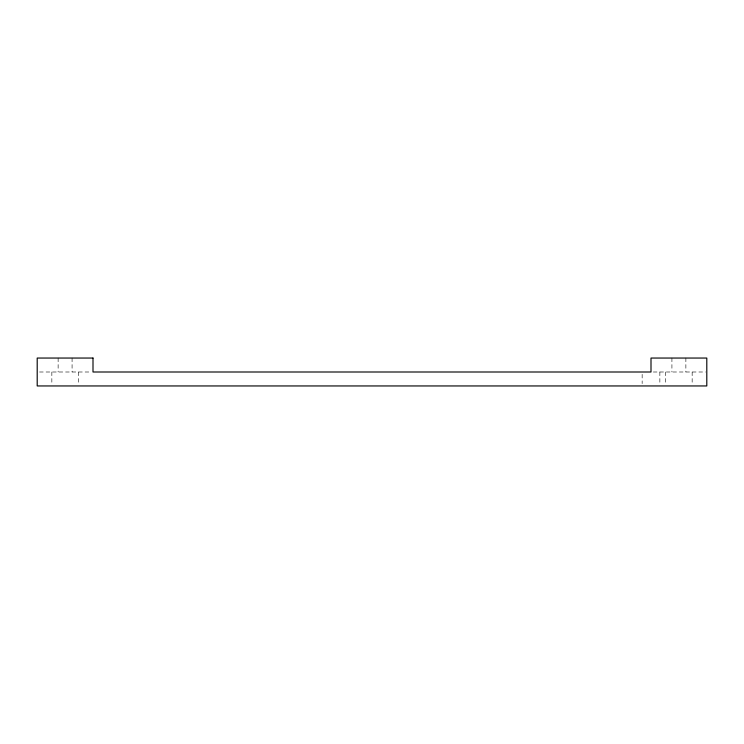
<?xml version="1.0" encoding="UTF-8"?>
<svg xmlns="http://www.w3.org/2000/svg" width="744" height="744" viewBox="0 0 744 744"><rect width="100%" height="100%" fill="white"/><g stroke="black" fill="none" stroke-linecap="round" stroke-linejoin="round"><path stroke-width="0.56" stroke-dasharray="3.72 2.79" d="M39.525 372L90.675 372M653.297 372L705.638 372M692.153 372L692.153 383.802M685.875 358.05L685.875 372M671.925 358.05L671.925 372M665.648 372L665.648 383.802M659.863 372L659.863 383.625M642.146 374.325L642.146 383.625M78.353 372L78.353 383.802M72.075 358.05L72.075 372M58.125 358.05L58.125 372M51.848 372L51.848 383.802"/><path stroke-width="1.12" d="M93 358.05L37.2 358.05L37.2 385.95L706.8 385.95L706.8 358.05L651 358.05L651 372L93 372L93 358.05"/></g></svg>
